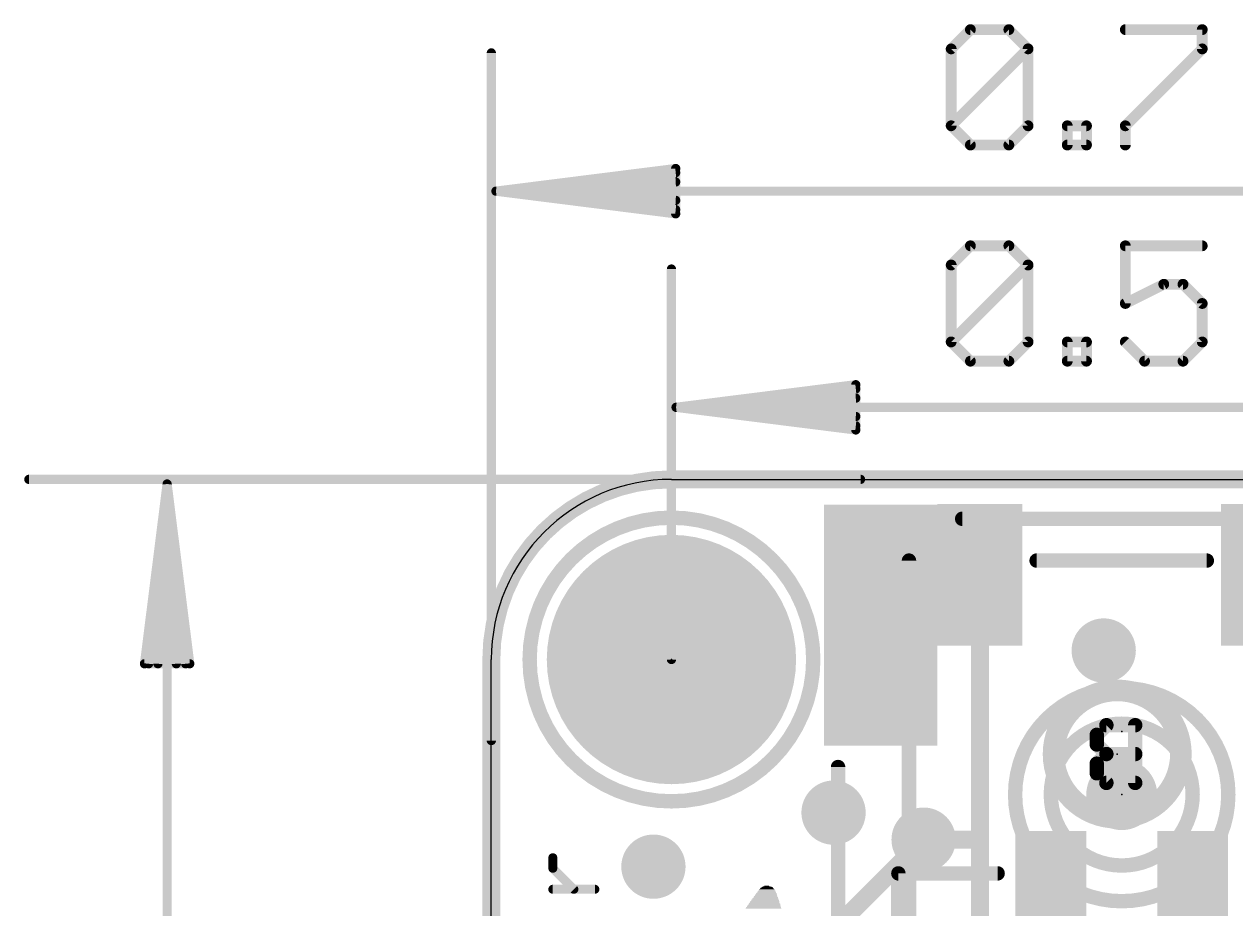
# Model space of a CAD drawing. Extents: x -6.9 to 23.1, y -5.3 to 25.6.
# Drawn here: x -6.59 to 10.5, y 13 to 25.47 of the extents above; entities that cross this region are included whole.
import ezdxf

# ---------------------------------------------------------------- set-up
doc = ezdxf.new("R2010")
doc.units = 0
for name, color, linetype in [('1', 12, 'CONTINUOUS'), ('16', 132, 'CONTINUOUS'), ('17', 110, 'CONTINUOUS'), ('18', 110, 'CONTINUOUS'), ('20', 53, 'CONTINUOUS'), ('21', 40, 'CONTINUOUS'), ('22', 6, 'CONTINUOUS'), ('23', 53, 'CONTINUOUS'), ('24', 53, 'CONTINUOUS'), ('47', 253, 'CONTINUOUS')]:
    doc.layers.add(name, color=color, linetype=linetype)

# ---------------------------------------------------------------- blocks, each defined once
blk = doc.blocks.new('RECT')
blk.add_solid([(-0.5, -0.5), (0.5, -0.5), (-0.5, 0.5), (0.5, 0.5)])
blk = doc.blocks.new('PIE')
at = {"const_width": 0.5}
blk.add_lwpolyline([(0, -0.25, 1), (0, 0.25, 1), (0, -0.25)], format="xyb", dxfattribs=at)
blk = doc.blocks.new('ROUNDP')
at = {"const_width": 0.5}
blk.add_lwpolyline([(0, -0.25, 1), (0, 0.25, 1), (0, -0.25)], format="xyb", dxfattribs=at)
blk = doc.blocks.new('ROUNDV')
at = {"const_width": 0.5}
blk.add_lwpolyline([(0, -0.25, 1), (0, 0.25, 1), (0, -0.25)], format="xyb", dxfattribs=at)

msp = doc.modelspace()

# ---------------------------------------------------------------- linework, layer by layer
at = {"layer": '1'}
for points, const_width in [([(2.54, 19.05, 0.4142), (0, 16.51)], 0.254), ([(2.54, 19.1135, 1), (2.54, 18.9865)], 0.127), ([(2.54, 18.9865, 1), (2.54, 19.1135)], 0.127), ([(6.9535, 17.705, 1), (6.8265, 17.705)], 0.127), ([(0.0635, 16.51, 1), (-0.0635, 16.51)], 0.127), ([(-0.0635, 16.51, 1), (0.0635, 16.51)], 0.127), ([(6.096, 14.0335, 1), (6.096, 13.9065)], 0.127), ([(6.8791, 14.0149, 1), (6.7893, 13.9251)], 0.127), ([(6.9535, 13.9142, 1), (6.8265, 13.9142)], 0.127), ([(6.8342, 13.9065, 1), (6.8342, 14.0335)], 0.127), ([(6.8451, 13.8693, 1), (6.9349, 13.9591)], 0.127), ([(6.8265, 13.9142, 1), (6.9535, 13.9142)], 0.127)]:
    msp.add_lwpolyline(points, format="xyb", dxfattribs=dict(at, const_width=const_width))
at = {"layer": '1', "const_width": 0.254}
for points in [[(2.54, 19.05), (15.24, 19.05)], [(6.89, 17.705), (6.89, 13.9142)], [(0, 2.54), (0, 16.51)], [(6.8342, 13.97), (6.096, 13.97)], [(6.89, 13.9142), (6.8342, 13.97)], [(6.89, 13.9142), (6.89, 11.505)]]:
    msp.add_lwpolyline(points, dxfattribs=at)
at = {"layer": '16'}
for points, const_width in [([(2.54, 19.05, 0.4142), (0, 16.51)], 0.254), ([(2.54, 19.1135, 1), (2.54, 18.9865)], 0.127), ([(2.54, 18.9865, 1), (2.54, 19.1135)], 0.127), ([(0.0635, 16.51, 1), (-0.0635, 16.51)], 0.127), ([(-0.0635, 16.51, 1), (0.0635, 16.51)], 0.127), ([(6.1409, 13.9251, 1), (6.0511, 14.0149)], 0.127)]:
    msp.add_lwpolyline(points, format="xyb", dxfattribs=dict(at, const_width=const_width))
at = {"layer": '16', "const_width": 0.254}
for points in [[(2.54, 19.05), (15.24, 19.05)], [(0, 2.54), (0, 16.51)], [(6.096, 13.97), (3.556, 11.43)]]:
    msp.add_lwpolyline(points, dxfattribs=at)
at = {"layer": '20'}
for p, q in [((2.54, 19.05), (15.24, 19.05)), ((0, 2.54), (0, 16.51))]:
    msp.add_line(p, q, dxfattribs=at)
msp.add_arc((2.54, 16.51), 2.54, 90, 180, dxfattribs=at)
at = {"layer": '21'}
for points, const_width in [([(2.54, 14.51, 1), (2.54, 18.51, 1), (2.54, 14.51)], 0.2032), ([(5.9408, 17.905, 1), (5.8392, 17.905)], 0.1016), ([(7.69, 17.9558, 1), (7.69, 17.8542)], 0.1016), ([(10.09, 17.8542, 1), (10.09, 17.9558)], 0.1016), ([(8.89, 13.1017, 1), (8.89, 16.1083, 1), (8.89, 13.1017)], 0.2032), ([(8.89, 13.605, 1), (8.89, 15.605, 1), (8.89, 13.605)], 0.2032), ([(0.8991, 13.7151, 1), (0.8356, 13.7151)], 0.0635), ([(0.8898, 13.5892, 1), (0.8449, 13.5443)], 0.0635), ([(0.8356, 13.5668, 1), (0.8991, 13.5668)], 0.0635), ([(0.8673, 13.302, 1), (0.8673, 13.2385)], 0.0635), ([(1.4605, 13.2385, 1), (1.4605, 13.302)], 0.0635), ([(1.1415, 13.2478, 1), (1.1864, 13.2927)], 0.0635)]:
    msp.add_lwpolyline(points, format="xyb", dxfattribs=dict(at, const_width=const_width))
for points, const_width in [([(5.89, 11.305), (5.89, 17.905)], 0.2032), ([(7.69, 17.905), (10.09, 17.905)], 0.2032), ([(0.8673, 13.5668), (0.8673, 13.7151)], 0.127), ([(1.1639, 13.2702), (0.8673, 13.5668)], 0.127), ([(1.4605, 13.2702), (0.8673, 13.2702)], 0.127)]:
    msp.add_lwpolyline(points, dxfattribs=dict(at, const_width=const_width))
at = {"layer": '22', "const_width": 0.2032}
for points in [[(11.14, 18.494), (6.64, 18.494)], [(8.6738, 15.5836), (8.5382, 15.448)], [(8.5382, 15.448), (8.5382, 15.3124)], [(9.0805, 15.5836), (8.6738, 15.5836)], [(9.0805, 14.7701), (9.0805, 15.5836)], [(8.5382, 15.3124), (8.6738, 15.1768)], [(8.6738, 15.1768), (8.5382, 15.0413)], [(9.0805, 15.1768), (8.6738, 15.1768)], [(4.89, 14.994), (4.89, 10.994)], [(8.5382, 15.0413), (8.5382, 14.9057)], [(8.5382, 14.9057), (8.6738, 14.7701)], [(8.6738, 14.7701), (9.0805, 14.7701)], [(5.74, 10.994), (5.74, 13.494)], [(5.74, 13.494), (7.14, 13.494)]]:
    msp.add_lwpolyline(points, dxfattribs=at)
at = {"layer": '22'}
for points, const_width in [([(6.64, 18.5448, 1), (6.64, 18.4432)], 0.1016), ([(8.8265, 14.2785, 1), (8.8265, 16.0745, 1), (8.8265, 14.2785)], 0.3048), ([(8.589, 15.448, 1), (8.4874, 15.448)], 0.1016), ([(8.6738, 15.6344, 1), (8.6738, 15.5328)], 0.1016), ([(8.7097, 15.5477, 1), (8.6378, 15.6195)], 0.1016), ([(9.1313, 15.5836, 1), (9.0297, 15.5836)], 0.1016), ([(9.0805, 15.5328, 1), (9.0805, 15.6344)], 0.1016), ([(8.5023, 15.4839, 1), (8.5741, 15.4121)], 0.1016), ([(8.5741, 15.3483, 1), (8.5023, 15.2765)], 0.1016), ([(8.4874, 15.3124, 1), (8.589, 15.3124)], 0.1016), ([(8.6738, 15.2276, 1), (8.6738, 15.126)], 0.1016), ([(8.7097, 15.1409, 1), (8.6378, 15.2128)], 0.1016), ([(8.6378, 15.1409, 1), (8.7097, 15.2128)], 0.1016), ([(9.0805, 15.126, 1), (9.0805, 15.2276)], 0.1016), ([(4.9408, 14.994, 1), (4.8392, 14.994)], 0.1016), ([(8.589, 15.0413, 1), (8.4874, 15.0413)], 0.1016), ([(8.5023, 15.0772, 1), (8.5741, 15.0053)], 0.1016), ([(8.5741, 14.9416, 1), (8.5023, 14.8698)], 0.1016), ([(8.4874, 14.9057, 1), (8.589, 14.9057)], 0.1016), ([(8.6738, 14.8209, 1), (8.6738, 14.7193)], 0.1016), ([(9.0805, 14.7193, 1), (9.0805, 14.8209)], 0.1016), ([(8.6378, 14.7342, 1), (8.7097, 14.806)], 0.1016), ([(9.0297, 14.7701, 1), (9.1313, 14.7701)], 0.1016), ([(5.7908, 13.494, 1), (5.6892, 13.494)], 0.1016), ([(5.74, 13.5448, 1), (5.74, 13.4432)], 0.1016), ([(7.14, 13.4432, 1), (7.14, 13.5448)], 0.1016)]:
    msp.add_lwpolyline(points, format="xyb", dxfattribs=dict(at, const_width=const_width))
at = {"layer": '23'}
for p in [(2.54, 16.51), (8.89, 14.605), (8.89, 14.605)]:
    msp.add_point(p, dxfattribs=at)
at = {"layer": '24'}
for p in [(8.89, 15.494), (8.8265, 15.1765)]:
    msp.add_point(p, dxfattribs=at)
at = {"layer": '47'}
for points, const_width in [([(6.4848, 25.1205), (6.756, 25.3917)], 0.1524), ([(6.756, 25.3917), (7.2983, 25.3917)], 0.1524), ([(7.2983, 25.3917), (7.5695, 25.1205)], 0.1524), ([(8.9405, 25.3917), (10.0252, 25.3917)], 0.1524), ([(10.0252, 25.3917), (10.0252, 25.1205)], 0.1524), ([(0, 15.367), (0, 25.064)], 0.13), ([(6.4848, 24.0359), (6.4848, 25.1205)], 0.1524), ([(6.4848, 24.0359), (7.5695, 25.1205)], 0.1524), ([(7.5695, 25.1205), (7.5695, 24.0359)], 0.1524), ([(10.0252, 25.1205), (8.9405, 24.0359)], 0.1524), ([(6.756, 23.7647), (6.4848, 24.0359)], 0.1524), ([(7.5695, 24.0359), (7.2983, 23.7647)], 0.1524), ([(8.122, 23.7647), (8.122, 24.0359)], 0.1524), ([(8.122, 24.0359), (8.3931, 24.0359)], 0.1524), ([(8.3931, 24.0359), (8.3931, 23.7647)], 0.1524), ([(8.9405, 24.0359), (8.9405, 23.7647)], 0.1524), ([(7.2983, 23.7647), (6.756, 23.7647)], 0.1524), ([(8.3931, 23.7647), (8.122, 23.7647)], 0.1524), ([(0.065, 23.114), (2.6, 23.4332)], 0.13), ([(0.065, 23.114), (2.6, 23.374)], 0.13), ([(2.6, 23.4332), (2.6, 22.7948)], 0.13), ([(0.065, 23.114), (2.6, 23.244)], 0.13), ([(0.065, 23.114), (17.715, 23.114)], 0.13), ([(2.6, 22.7948), (0.065, 23.114)], 0.13), ([(2.6, 22.984), (0.065, 23.114)], 0.13), ([(2.6, 22.854), (0.065, 23.114)], 0.13), ([(6.4848, 22.0725), (6.756, 22.3437)], 0.1524), ([(6.756, 22.3437), (7.2983, 22.3437)], 0.1524), ([(7.2983, 22.3437), (7.5695, 22.0725)], 0.1524), ([(10.0252, 22.3437), (8.9405, 22.3437)], 0.1524), ([(8.9405, 22.3437), (8.9405, 21.5302)], 0.1524), ([(2.54, 16.51), (2.54, 22.016)], 0.13), ([(6.4848, 20.9879), (6.4848, 22.0725)], 0.1524), ([(6.4848, 20.9879), (7.5695, 22.0725)], 0.1524), ([(7.5695, 22.0725), (7.5695, 20.9879)], 0.1524), ([(8.9405, 21.5302), (9.4829, 21.8014)], 0.1524), ([(9.4829, 21.8014), (9.754, 21.8014)], 0.1524), ([(9.754, 21.8014), (10.0252, 21.5302)], 0.1524), ([(10.0252, 21.5302), (10.0252, 20.9879)], 0.1524), ([(6.756, 20.7167), (6.4848, 20.9879)], 0.1524), ([(7.5695, 20.9879), (7.2983, 20.7167)], 0.1524), ([(8.122, 20.7167), (8.122, 20.9879)], 0.1524), ([(8.122, 20.9879), (8.3931, 20.9879)], 0.1524), ([(8.3931, 20.9879), (8.3931, 20.7167)], 0.1524), ([(9.2117, 20.7167), (8.9405, 20.9879)], 0.1524), ([(10.0252, 20.9879), (9.754, 20.7167)], 0.1524), ([(7.2983, 20.7167), (6.756, 20.7167)], 0.1524), ([(8.3931, 20.7167), (8.122, 20.7167)], 0.1524), ([(9.754, 20.7167), (9.2117, 20.7167)], 0.1524), ([(2.605, 20.066), (5.14, 20.3852)], 0.13), ([(2.605, 20.066), (5.14, 20.326)], 0.13), ([(5.14, 20.3852), (5.14, 19.7468)], 0.13), ([(2.605, 20.066), (5.14, 20.196)], 0.13), ([(2.605, 20.066), (15.175, 20.066)], 0.13), ([(5.14, 19.7468), (2.605, 20.066)], 0.13), ([(5.14, 19.936), (2.605, 20.066)], 0.13), ([(5.14, 19.806), (2.605, 20.066)], 0.13), ([(5.207, 19.05), (-6.522, 19.05)], 0.13), ([(-4.572, 18.985), (-4.8912, 16.45)], 0.13), ([(-4.572, 18.985), (-4.832, 16.45)], 0.13), ([(-4.572, 18.985), (-4.702, 16.45)], 0.13), ([(-4.572, 0.065), (-4.572, 18.985)], 0.13), ([(-4.2528, 16.45), (-4.572, 18.985)], 0.13), ([(-4.442, 16.45), (-4.572, 18.985)], 0.13), ([(-4.312, 16.45), (-4.572, 18.985)], 0.13), ([(-4.8912, 16.45), (-4.2528, 16.45)], 0.13)]:
    msp.add_lwpolyline(points, dxfattribs=dict(at, const_width=const_width))
for points, const_width in [([(6.756, 25.4298, 1), (6.756, 25.3536)], 0.0762), ([(6.7829, 25.3647, 1), (6.729, 25.4186)], 0.0762), ([(7.3252, 25.4186, 1), (7.2714, 25.3647)], 0.0762), ([(7.2983, 25.3536, 1), (7.2983, 25.4298)], 0.0762), ([(8.9405, 25.4298, 1), (8.9405, 25.3536)], 0.0762), ([(10.0633, 25.3917, 1), (9.9871, 25.3917)], 0.0762), ([(10.0252, 25.3536, 1), (10.0252, 25.4298)], 0.0762), ([(0.0325, 25.064, 1), (-0.0325, 25.064)], 0.065), ([(6.5229, 25.1205, 1), (6.4467, 25.1205)], 0.0762), ([(6.4579, 25.1475, 1), (6.5118, 25.0936)], 0.0762), ([(7.6076, 25.1205, 1), (7.5314, 25.1205)], 0.0762), ([(7.5964, 25.0936, 1), (7.5425, 25.1475)], 0.0762), ([(7.5425, 25.0936, 1), (7.5964, 25.1475)], 0.0762), ([(9.9871, 25.1205, 1), (10.0633, 25.1205)], 0.0762), ([(10.0521, 25.0936, 1), (9.9983, 25.1475)], 0.0762), ([(6.5118, 24.0628, 1), (6.4579, 24.0089)], 0.0762), ([(6.4579, 24.0628, 1), (6.5118, 24.0089)], 0.0762), ([(7.5964, 24.0089, 1), (7.5425, 24.0628)], 0.0762), ([(8.1601, 24.0359, 1), (8.0839, 24.0359)], 0.0762), ([(8.122, 24.074, 1), (8.122, 23.9978)], 0.0762), ([(8.4312, 24.0359, 1), (8.355, 24.0359)], 0.0762), ([(8.3931, 23.9978, 1), (8.3931, 24.074)], 0.0762), ([(8.9786, 24.0359, 1), (8.9024, 24.0359)], 0.0762), ([(8.9136, 24.0628, 1), (8.9675, 24.0089)], 0.0762), ([(6.4467, 24.0359, 1), (6.5229, 24.0359)], 0.0762), ([(7.5314, 24.0359, 1), (7.6076, 24.0359)], 0.0762), ([(6.756, 23.8028, 1), (6.756, 23.7266)], 0.0762), ([(6.729, 23.7378, 1), (6.7829, 23.7916)], 0.0762), ([(7.2714, 23.7916, 1), (7.3252, 23.7378)], 0.0762), ([(7.2983, 23.7266, 1), (7.2983, 23.8028)], 0.0762), ([(8.122, 23.8028, 1), (8.122, 23.7266)], 0.0762), ([(8.0839, 23.7647, 1), (8.1601, 23.7647)], 0.0762), ([(8.355, 23.7647, 1), (8.4312, 23.7647)], 0.0762), ([(8.3931, 23.7266, 1), (8.3931, 23.8028)], 0.0762), ([(8.9024, 23.7647, 1), (8.9786, 23.7647)], 0.0762), ([(2.6325, 23.4332, 1), (2.5675, 23.4332)], 0.065), ([(2.6041, 23.401, 1), (2.5959, 23.4655)], 0.065), ([(2.6033, 23.3417, 1), (2.5967, 23.4063)], 0.065), ([(2.6017, 23.2115, 1), (2.5983, 23.2765)], 0.065), ([(0.065, 23.1465, 1), (0.065, 23.0815)], 0.065), ([(0.0691, 23.1462, 1), (0.0609, 23.0818)], 0.065), ([(0.0633, 23.1465, 1), (0.0667, 23.0815)], 0.065), ([(0.0667, 23.1465, 1), (0.0633, 23.0815)], 0.065), ([(0.0683, 23.1463, 1), (0.0617, 23.0817)], 0.065), ([(0.0617, 23.1463, 1), (0.0683, 23.0817)], 0.065), ([(0.0609, 23.1462, 1), (0.0691, 23.0818)], 0.065), ([(2.5967, 22.8217, 1), (2.6033, 22.8863)], 0.065), ([(2.5983, 22.9515, 1), (2.6017, 23.0165)], 0.065), ([(2.5675, 22.7948, 1), (2.6325, 22.7948)], 0.065), ([(2.5959, 22.7625, 1), (2.6041, 22.827)], 0.065), ([(6.756, 22.3818, 1), (6.756, 22.3056)], 0.0762), ([(6.7829, 22.3167, 1), (6.729, 22.3706)], 0.0762), ([(7.3252, 22.3706, 1), (7.2714, 22.3167)], 0.0762), ([(7.2983, 22.3056, 1), (7.2983, 22.3818)], 0.0762), ([(8.9405, 22.3818, 1), (8.9405, 22.3056)], 0.0762), ([(8.9786, 22.3437, 1), (8.9024, 22.3437)], 0.0762), ([(10.0252, 22.3056, 1), (10.0252, 22.3818)], 0.0762), ([(2.5725, 22.016, 1), (2.5075, 22.016)], 0.065), ([(6.5229, 22.0725, 1), (6.4467, 22.0725)], 0.0762), ([(6.4579, 22.0995, 1), (6.5118, 22.0456)], 0.0762), ([(7.6076, 22.0725, 1), (7.5314, 22.0725)], 0.0762), ([(7.5964, 22.0456, 1), (7.5425, 22.0995)], 0.0762), ([(7.5425, 22.0456, 1), (7.5964, 22.0995)], 0.0762), ([(9.4829, 21.8395, 1), (9.4829, 21.7633)], 0.0762), ([(9.4999, 21.7673, 1), (9.4658, 21.8354)], 0.0762), ([(9.781, 21.8283, 1), (9.7271, 21.7744)], 0.0762), ([(9.754, 21.7633, 1), (9.754, 21.8395)], 0.0762), ([(8.9235, 21.5643, 1), (8.9576, 21.4961)], 0.0762), ([(8.9024, 21.5302, 1), (8.9786, 21.5302)], 0.0762), ([(10.0633, 21.5302, 1), (9.9871, 21.5302)], 0.0762), ([(9.9983, 21.5033, 1), (10.0521, 21.5571)], 0.0762), ([(6.5118, 21.0148, 1), (6.4579, 20.9609)], 0.0762), ([(6.4579, 21.0148, 1), (6.5118, 20.9609)], 0.0762), ([(6.4467, 20.9879, 1), (6.5229, 20.9879)], 0.0762), ([(7.5314, 20.9879, 1), (7.6076, 20.9879)], 0.0762), ([(7.5964, 20.9609, 1), (7.5425, 21.0148)], 0.0762), ([(8.1601, 20.9879, 1), (8.0839, 20.9879)], 0.0762), ([(8.122, 21.026, 1), (8.122, 20.9498)], 0.0762), ([(8.4312, 20.9879, 1), (8.355, 20.9879)], 0.0762), ([(8.3931, 20.9498, 1), (8.3931, 21.026)], 0.0762), ([(8.9675, 21.0148, 1), (8.9136, 20.9609)], 0.0762), ([(9.9871, 20.9879, 1), (10.0633, 20.9879)], 0.0762), ([(10.0521, 20.9609, 1), (9.9983, 21.0148)], 0.0762), ([(6.756, 20.7548, 1), (6.756, 20.6786)], 0.0762), ([(6.729, 20.6898, 1), (6.7829, 20.7436)], 0.0762), ([(7.2714, 20.7436, 1), (7.3252, 20.6898)], 0.0762), ([(7.2983, 20.6786, 1), (7.2983, 20.7548)], 0.0762), ([(8.122, 20.7548, 1), (8.122, 20.6786)], 0.0762), ([(8.0839, 20.7167, 1), (8.1601, 20.7167)], 0.0762), ([(8.355, 20.7167, 1), (8.4312, 20.7167)], 0.0762), ([(8.3931, 20.6786, 1), (8.3931, 20.7548)], 0.0762), ([(9.2117, 20.7548, 1), (9.2117, 20.6786)], 0.0762), ([(9.1848, 20.6898, 1), (9.2386, 20.7436)], 0.0762), ([(9.7271, 20.7436, 1), (9.781, 20.6898)], 0.0762), ([(9.754, 20.6786, 1), (9.754, 20.7548)], 0.0762), ([(5.1725, 20.3852, 1), (5.1075, 20.3852)], 0.065), ([(5.1441, 20.353, 1), (5.1359, 20.4175)], 0.065), ([(5.1433, 20.2937, 1), (5.1367, 20.3583)], 0.065), ([(5.1417, 20.1635, 1), (5.1383, 20.2285)], 0.065), ([(2.605, 20.0985, 1), (2.605, 20.0335)], 0.065), ([(2.6091, 20.0982, 1), (2.6009, 20.0338)], 0.065), ([(2.6033, 20.0985, 1), (2.6067, 20.0335)], 0.065), ([(2.6067, 20.0985, 1), (2.6033, 20.0335)], 0.065), ([(2.6083, 20.0983, 1), (2.6017, 20.0337)], 0.065), ([(2.6017, 20.0983, 1), (2.6083, 20.0337)], 0.065), ([(2.6009, 20.0982, 1), (2.6091, 20.0338)], 0.065), ([(5.1383, 19.9035, 1), (5.1417, 19.9685)], 0.065), ([(5.1367, 19.7737, 1), (5.1433, 19.8383)], 0.065), ([(5.1075, 19.7468, 1), (5.1725, 19.7468)], 0.065), ([(5.1359, 19.7145, 1), (5.1441, 19.779)], 0.065), ([(-6.522, 19.0825, 1), (-6.522, 19.0175)], 0.065), ([(-4.5395, 18.985, 1), (-4.6045, 18.985)], 0.065), ([(-4.5398, 18.9891, 1), (-4.6042, 18.9809)], 0.065), ([(-4.5395, 18.9833, 1), (-4.6045, 18.9867)], 0.065), ([(-4.5395, 18.9867, 1), (-4.6045, 18.9833)], 0.065), ([(-4.5397, 18.9883, 1), (-4.6043, 18.9817)], 0.065), ([(-4.5397, 18.9817, 1), (-4.6043, 18.9883)], 0.065), ([(-4.5398, 18.9809, 1), (-4.6042, 18.9891)], 0.065), ([(5.207, 19.0175, 1), (5.207, 19.0825)], 0.065), ([(-4.9235, 16.4541, 1), (-4.859, 16.4459)], 0.065), ([(-4.8912, 16.4825, 1), (-4.8912, 16.4175)], 0.065), ([(-4.8643, 16.4533, 1), (-4.7997, 16.4467)], 0.065), ([(-4.7345, 16.4517, 1), (-4.6695, 16.4483)], 0.065), ([(-4.4745, 16.4483, 1), (-4.4095, 16.4517)], 0.065), ([(-4.3443, 16.4467, 1), (-4.2797, 16.4533)], 0.065), ([(-4.285, 16.4459, 1), (-4.2205, 16.4541)], 0.065), ([(-4.2528, 16.4175, 1), (-4.2528, 16.4825)], 0.065), ([(2.5075, 16.51, 1), (2.5725, 16.51)], 0.065), ([(-0.0325, 15.367, 1), (0.0325, 15.367)], 0.065)]:
    msp.add_lwpolyline(points, format="xyb", dxfattribs=dict(at, const_width=const_width))

# ---------------------------------------------------------------- block references
at = {"layer": '1', "xscale": 2, "yscale": 1.2, "rotation": 90}
for p in [(6.89, 17.705), (10.89, 17.705)]:
    msp.add_blockref('RECT', p, dxfattribs=at)
at = {"layer": '1'}
msp.add_blockref('PIE', (8.89, 14.605), dxfattribs=at)
at = {"layer": '16', "xscale": 3.4, "yscale": 1.6, "rotation": 90}
msp.add_blockref('RECT', (5.49, 16.994), dxfattribs=at)
at = {"layer": '16', "yscale": 4.6, "rotation": 180}
for p in [(7.89, 11.794), (9.89, 11.794)]:
    msp.add_blockref('RECT', p, dxfattribs=at)
at = {"layer": '17', "xscale": 3.516, "yscale": 3.516}
msp.add_blockref('ROUNDP', (2.54, 16.51), dxfattribs=at)
msp.add_blockref('ROUNDP', (2.54, 16.51), dxfattribs=at)
at = {"layer": '18', "xscale": 0.9064, "yscale": 0.9064}
for p in [(8.636, 16.637), (8.636, 16.637), (4.826, 14.351), (4.826, 14.351), (6.096, 13.97), (6.096, 13.97), (2.286, 13.589), (2.286, 13.589)]:
    msp.add_blockref('ROUNDV', p, dxfattribs=at)
at = {"layer": '21'}
for p, xscale, yscale in [((3.8672, 13.1636), 0.3365, 0.0063), ((3.8704, 13.1572), 0.3429, 0.0064), ((3.8703, 13.1699), 0.3302, 0.0064), ((3.8735, 13.1763), 0.3238, 0.0063), ((3.8735, 13.189), 0.3112, 0.0063), ((3.8735, 13.1826), 0.3112, 0.0064), ((3.8767, 13.1953), 0.3048, 0.0064), ((3.8767, 13.208), 0.2921, 0.0064), ((3.8767, 13.2017), 0.2921, 0.0063), ((3.8799, 13.2144), 0.2857, 0.0063), ((3.8799, 13.2207), 0.2731, 0.0064), ((3.8799, 13.2334), 0.2603, 0.0064), ((3.8831, 13.2271), 0.2667, 0.0063), ((3.883, 13.2398), 0.254, 0.0063), ((3.8831, 13.2461), 0.2413, 0.0064), ((3.8862, 13.2525), 0.235, 0.0063), ((3.8862, 13.2652), 0.2222, 0.0063), ((3.8862, 13.2588), 0.2222, 0.0064), ((3.8862, 13.2715), 0.2096, 0.0064), ((3.8862, 13.2779), 0.1968, 0.0063), ((3.8862, 13.2842), 0.1842, 0.0064), ((3.8862, 13.2906), 0.1714, 0.0063), ((3.8894, 13.2969), 0.1524, 0.0064), ((3.8862, 13.3033), 0.1334, 0.0063), ((3.883, 13.3096), 0.1016, 0.0064), ((3.8831, 13.316), 0.0635, 0.0063), ((3.8354, 13.0048), 0.5016, 0.0064), ((3.8386, 12.9985), 0.508, 0.0063), ((3.8386, 13.0112), 0.4953, 0.0063), ((3.8418, 13.0175), 0.4889, 0.0064), ((3.8418, 13.0302), 0.4763, 0.0064), ((3.8418, 13.0239), 0.4763, 0.0063), ((3.845, 13.0366), 0.4699, 0.0063), ((3.8449, 13.0429), 0.4572, 0.0064), ((3.8481, 13.0556), 0.4508, 0.0064), ((3.8481, 13.0493), 0.4508, 0.0063), ((3.8513, 13.062), 0.4445, 0.0063), ((3.8513, 13.0747), 0.4318, 0.0063), ((3.8513, 13.0683), 0.4318, 0.0064), ((3.8513, 13.081), 0.4191, 0.0064), ((3.8545, 13.0937), 0.4127, 0.0064), ((3.8545, 13.0874), 0.4127, 0.0063), ((3.8576, 13.1001), 0.4064, 0.0063), ((3.8577, 13.1064), 0.3937, 0.0064), ((3.8608, 13.1191), 0.3874, 0.0064), ((3.8608, 13.1128), 0.3874, 0.0063), ((3.8608, 13.1255), 0.3746, 0.0063), ((3.8639, 13.1382), 0.3683, 0.0063), ((3.8639, 13.1318), 0.3683, 0.0064), ((3.864, 13.1445), 0.3556, 0.0064), ((3.8672, 13.1509), 0.3493, 0.0063)]:
    msp.add_blockref('RECT', p, dxfattribs=dict(at, xscale=xscale, yscale=yscale))

doc.saveas('drawing.dxf')
